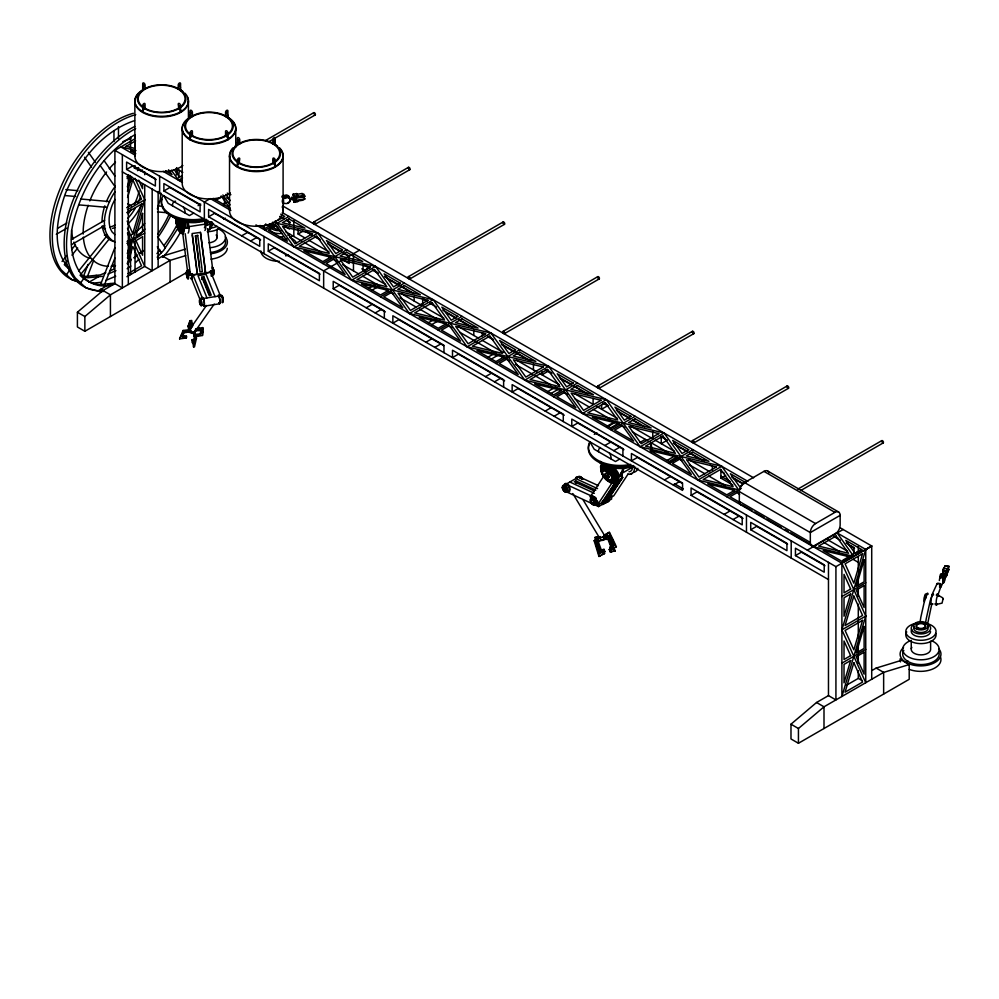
<?xml version="1.0" encoding="UTF-8"?>
<svg xmlns="http://www.w3.org/2000/svg" width="999" height="999" viewBox="0 0 999 999"><rect width="100%" height="100%" fill="white"/><g stroke="black" fill="none" stroke-linecap="round" stroke-linejoin="round"><path stroke-width="1.5" d="M942.744 582.367L942.794 577.597L943.793 575.099A3.671 0.774 -81.2 0 1 944.617 577.822M283.479 198.664L282.729 197.053M201.748 279.458L201.823 277.173L203.858 276.86L211.226 295.105L209.191 295.417L201.823 277.173M203.858 276.86L203.734 280.282L209.965 295.704M178.009 219.231A10.527 2.223 81.2 0 1 180.095 226.823L180.145 228.197A8.541 1.798 81.2 0 1 178.009 228.759A8.541 1.798 81.2 0 1 175.874 219.006L175.836 218.007M178.421 219.168A10.527 2.223 81.2 0 1 180.507 226.761L180.557 228.134A8.541 1.798 81.2 0 1 178.996 229.695M178.971 219.006A12.4 2.622 81.2 0 1 180.881 226.573L181.019 229.545A10.415 2.198 81.2 0 1 178.421 230.232A10.415 2.198 81.2 0 1 175.812 218.319M180.419 220.492A12.4 2.622 81.2 0 1 181.781 226.436L181.918 229.395A10.415 2.198 81.2 0 1 180.007 231.306M180.444 220.267A12.775 2.697 81.2 0 1 181.855 226.398L182.018 229.695A10.802 2.285 81.2 0 1 180.045 231.668M180.831 220.205A12.775 2.697 81.2 0 1 182.243 226.336L182.405 229.633A10.802 2.285 81.2 0 1 180.419 231.606M181.468 221.728A13.674 2.885 81.2 0 1 182.417 226.261L182.63 230.307A11.688 2.473 81.2 0 1 179.695 231.081M182.555 221.566A13.674 2.885 81.2 0 1 183.491 226.086L183.704 230.132A11.688 2.473 81.2 0 1 181.568 232.28M204.545 220.829A12.05 2.547 81.2 0 1 204.932 222.877L205.057 225.549A10.065 2.123 81.2 0 1 204.383 227.784M210.652 221.94L210.814 225.262A10.827 2.285 81.2 0 1 210.09 227.66M210.839 221.853L211.051 225.974A11.776 2.485 81.2 0 1 209.64 228.759M211.214 221.89L211.463 225.162A10.827 2.285 81.2 0 1 210.152 227.71M211.95 221.766L212.1 224.725A10.402 2.198 81.2 0 1 210.19 226.623M198.888 329.558L199.226 328.147L202.735 327.61L202.485 335.464L195.779 336.675L195.804 334.39L200.125 333.878L200.799 331.343M202.485 335.464L202.735 332.13L201.061 332.392L200.349 334.752L198.202 335.077L197.914 336.338M201.061 332.392L202.785 332.342L202.735 327.61M282.68 198.651L283.441 197.69L286.626 197.165A3.671 2.897 -24.9 0 1 290.172 199.613M937.087 583.741C945.166 581.78 937.224 593.319 937.961 596.465M937.287 583.329L940.608 583.678L940.683 587.562L943.281 581.955L943.281 579.482M939.672 578.184L940.209 577.497L943.281 578.246M939.884 577.722L941.058 574.675A3.671 0.774 -81.2 0 1 942.007 575.624M190.022 117.507L190.047 117.158A2.96 1.711 60 0 1 191.771 116.159L192.407 116.521L192.407 112.425A1.673 0.962 60 0 0 191.221 110.377A1.673 0.962 60 0 0 190.047 111.064L190.047 117.258M200.337 303.471C198.689 304.183 199.987 297.452 200.337 303.471A3.884 0.824 81.2 0 1 200.312 298.376A3.884 0.824 81.2 0 1 201.798 304.121A3.884 0.824 81.2 0 1 200.449 304.383M176.998 222.69L177.148 221.641L178.184 225.2M178.084 225.499L177.76 226.149M186.301 221.541L185.602 228.309A14.835 3.134 81.2 0 0 184.191 220.829M187.475 228.022L188.174 221.254M160.889 193.057L160.227 199.325L157.38 208.866M176.311 175.062L176.973 168.943M178.521 177.959L179.333 170.317M207.842 220.292L207.305 224.95A14.835 3.134 81.2 0 0 206.456 219.867M209.178 224.663L209.528 221.553M610.089 479.795A7.468 4.308 60 0 0 612.549 477.522L612.587 477.035A9.466 5.47 60 0 0 602.31 471.103L601.673 471.478A9.466 5.47 60 0 1 611.937 477.41L611.912 477.884A7.468 4.308 60 0 1 606.805 479.458A7.468 4.308 60 0 1 601.71 472.003L601.698 470.154A10.602 6.119 60 0 1 613.199 476.798L613.324 478.209A8.616 4.97 60 0 1 603.146 475.487M601.46 470.404L602.297 469.805A10.602 6.119 60 0 1 613.798 476.448L613.935 477.859A8.616 4.97 60 0 1 609.627 480.344M615.347 477.36L615.147 478.946A10.402 6.006 60 0 1 608.054 481.143A10.402 6.006 60 0 1 600.948 470.741L601.336 468.319A12.388 7.155 60 0 1 614.76 476.073L615.347 477.36L615.309 475.761A12.388 7.155 60 0 0 601.873 468.007L600.749 468.943M615.884 477.047L615.696 478.633A10.402 6.006 60 0 1 612.275 481.805M601.648 467.644A12.812 7.393 60 0 1 615.546 475.674L615.983 478.896A10.827 6.256 60 0 1 608.591 481.168M601.448 468.081L602.11 467.37A12.812 7.393 60 0 1 616.008 475.399L616.458 478.621A10.827 6.256 60 0 1 612.887 481.93M607.367 466.058A13.761 7.942 60 0 1 616.52 475.199L617.107 479.195A11.776 6.806 60 0 1 609.065 481.68A11.776 6.806 60 0 1 601.011 469.905M611.351 467.669A13.761 7.942 60 0 1 617.132 474.85L617.707 478.846A11.776 6.806 60 0 1 611.825 482.255M599.6 461.85A25.237 14.573 0 0 0 632.08 466.021L632.317 468.693A10.065 5.807 60 0 1 629.008 471.778M603.671 476.373L590.234 496.778L591.932 496.503A4.995 2.885 60 0 1 596.203 499.512A4.995 2.885 60 0 1 596.853 504.807L597.277 505.307L608.553 498.863L608.691 501.273L602.422 504.295L602.684 502.185L615.946 482.067M602.822 504.595L603.096 502.485L608.965 499.163M608.553 498.863L608.316 501.361L602.547 504.283M940.446 577.872L941.408 574.999L941.757 576.161M924.624 597.265L924.574 600.461M177.135 225.786C180.132 230.544 178.696 222.727 177.185 220.617C174.8 218.431 176.623 228.459 179.121 227.71C179.67 225.549 178.883 219.718 176.049 220.092M212.949 269.368C213.923 267.632 214.598 274.85 213.324 272.327M194.256 335.177L194.505 338.936C193.307 348.002 195.991 335.102 193.656 331.868L194.618 331.718L196.441 338.249L194.505 346.84L193.556 346.99L192.807 341.646L192.482 342.732M193.556 346.99L194.405 342.807M943.306 577.597L943.618 576.348M600.711 539.885L602.022 540.521L605.269 538.998M127.335 186.813L130.357 176.648L127.098 178.521M127.447 191.358L131.768 176.811M134.291 168.282L135.04 165.747L135.04 168.269M127.547 197.477L132.792 179.795L141.533 199.163L126.736 207.705M127.298 253.584L130.357 243.281L127.735 244.792M127.46 257.967L144.718 199.788L135.052 178.384L128.659 182.355M127.51 264.236L132.792 246.428L141.533 265.796L127.934 273.651M865.746 549.438L865.746 682.704L841.895 629.845L865.746 549.438L868.755 547.739M841.895 563.211L865.746 616.071L841.895 696.478L841.895 563.211L871.715 545.991L840.271 527.847M177.035 222.34L177.76 222.939M182.867 334.178L182.155 336.538L186.388 335.714L186.363 337.987L179.583 338.886L183.067 330.482L190.222 329.595L190.06 331.718L183.841 332.854L183.129 335.214L181.418 335.314L183.129 335.214M183.079 335.052L182.367 337.412L186.688 336.888M183.966 337.3L184.253 336.039M184.216 338.311L184.553 337.225M186.513 332.442L186.888 331.193M189.186 325.087C188.711 320.729 189.56 328.459 189.897 322.727L190.509 325.187L191.533 322.477M189.186 323.439L187.924 326.211L188.998 330.457L189.535 325.037M188.761 330.494L189.323 329.37M190.272 329.22L189.773 327.247L190.821 324.825M190.509 325.187L190.072 320.704L191.721 320.454L192.17 324.975M193.881 336.438L193.656 331.868M194.181 342.832L193.419 339.498L192.133 339.697L192.308 342.769M194.793 335.189L194.618 331.718M195.891 329.745L199.438 329.195L199.063 330.444L195.517 330.994L195.667 328.871L199.226 328.147M194.106 336.401L194.48 335.14M193.094 340.584L193.419 339.498M195.804 334.39L195.155 341.084M193.918 341.471L194.256 343.481L193.307 343.619L194.018 341.258M201.111 332.605L201.835 330.244L199.113 330.657L199.438 329.195M924.774 596.615L925.611 595.304M83.641 275.849L88.062 264.46M87.55 276.199L93.631 260.539M100.212 285.414L114.897 247.577M104.121 285.764L114.897 258.004M623.051 468.294L619.805 476.361A14.835 8.566 60 0 0 614.31 467.844M621.178 475.561L624.412 467.507M591.183 499.113L590.671 499.837A3.147 1.811 60 0 0 592.02 503.621A3.147 1.811 60 0 0 594.78 504.058L595.042 503.908A3.247 1.873 60 0 0 594.617 500.474A3.247 1.873 60 0 0 591.845 498.513L591.233 498.776M591.995 498.114L593.206 496.628A4.221 2.435 60 0 1 593.93 496.69M591.296 500.199L591.108 500.649A2.073 1.199 60 0 0 591.995 503.146A2.073 1.199 60 0 0 593.818 503.434L594.118 503.259A2.185 1.261 60 0 0 593.831 500.949A2.185 1.261 60 0 0 591.97 499.637L591.52 499.862A2.185 1.261 60 0 1 593.531 501.123A2.185 1.261 60 0 1 593.818 503.434M591.595 500.024L591.408 500.474A2.073 1.199 60 0 0 591.82 502.335M188.823 323.489L190.072 320.704M942.369 575.923L943.605 568.194L947.127 568.743L947.127 569.505M949.05 566.358L945.017 565.909L942.656 570.991L946.178 571.54L949.05 566.358L946.652 571.515M931.63 595.454L937.112 583.641M943.618 575.936L942.669 575.749L943.605 573.613M942.656 576.411L943.605 574.375M947.127 574.163L946.178 576.96L946.178 570.779L947.127 568.743M946.652 574.175L949.05 569.018L946.178 576.198L942.656 575.649M114.897 199.425L112.288 204.845A33.467 19.331 -60 0 0 112.288 232.168L114.897 234.59M178.234 227.76L163.561 250.449L157.18 257.18M179.583 338.886L181.418 335.314M181.456 335.477L183.379 331.73L183.067 330.482M943.568 573.351L943.568 574.075M213.424 273.114L213.574 271.803M592.694 496.815L590.272 499.113A4.108 2.373 60 0 0 592.032 504.058A4.108 2.373 60 0 0 595.641 504.645L597.365 503.646A4.221 2.435 60 0 0 597.614 501.173M592.931 495.929L591.795 496.878A4.895 2.822 60 0 0 591.458 497.664L590.971 497.802M597.277 505.307L611.55 483.641M615.634 481.693L602.385 501.823L608.341 498.376L622.727 477.372L608.653 498.751L608.229 498.239L602.272 501.673L603.096 502.485M605.394 500.062L617.944 480.994M607.08 499.088L619.642 480.019M608.653 498.751L613.761 495.791L628.034 474.125M114.897 191.87C105.644 205.494 96.741 232.292 114.897 242.133M66.458 274.762L70.18 269.305C50.212 249.762 57.193 217.357 65.297 193.719C78.509 162.35 101.124 131.856 134.515 120.642M80.657 282.954L84.391 277.51M144.718 223.376C140.26 228.471 135.215 233.529 128.659 235.764M190.484 328.259L206.468 305.444M195.554 330.719L214.211 304.096M265.559 224.45L270.192 225.811M931.817 603.858L927.472 624.575M62.063 261.476L66.846 255.532M71.628 249.575L75.449 244.817M67.183 261.126L64.311 264.698L68.506 268.581M71.965 255.17L77.71 248.027M78.621 271.041L107.318 235.352M80.882 274.25L109.578 238.561M222.527 297.202L223.064 300.387L222.627 297.215L222.777 300.424L222.265 299.375M601.061 540.047L604.595 539.073M144.892 229.096L140.135 234.103L132.792 239.473L127.984 241.508M134.515 257.917L136.613 255.707M135.739 262.487L138.911 259.141M156.93 253.584L160.127 250.2M225.362 218.182L223.951 219.405M282.242 196.403L285.889 195.592A3.671 2.897 -24.9 0 1 289.435 198.039M134.74 126.461A93.719 54.108 -60 0 0 67.008 219.718A93.719 54.108 -60 0 0 97.29 290.709L98.963 290.547L110.302 283.554L112.675 284.927C76.911 293.094 65.884 249.363 73.352 222.602C81.856 187.113 102.872 152.997 135.04 134.653L135.04 138.736L114.897 150.374L114.897 283.641L102.972 290.522L77.41 312.225L77.41 326.973L84.865 331.281L187.55 271.99M84.865 331.281L84.865 316.521L110.427 294.83L170.067 260.389L185.689 255.619M933.553 594.979A5.057 1.074 -81.2 0 0 933.016 594.005L931.755 596.503A38.362 8.104 -81.2 0 0 930.269 600.599L926.198 619.018A9.266 1.961 -81.2 0 1 925.598 622.439L925.449 623.089L919.942 622.24L920.079 621.59A9.191 1.948 -81.2 0 0 920.778 617.482L924.762 599.75A38.362 8.104 -81.2 0 1 926.235 595.654A5.057 1.074 -81.2 0 1 928.046 594.13M872.214 670.366L876.185 668.069L901.747 660.252L909.202 664.56L909.202 679.308L798.438 743.268L790.983 738.96L790.983 724.2L816.545 702.497L828.471 695.616L835.926 699.924L835.926 566.658L114.897 150.374M798.438 743.268L798.438 728.508L824 706.805L883.64 672.377L909.202 664.56M127.472 177.76L130.532 175.524M127.16 263.274L130.844 260.602M127.16 268.743L130.844 266.059M933.016 594.005L932.704 594.23A5.057 1.074 -81.2 0 0 931.13 599.85A5.057 1.074 -81.2 0 0 931.617 603.995M304.87 198.913L295.929 200.3L294.992 198.264L303.933 196.878L304.87 198.913L302.972 200.212L294.168 201.573L293.219 199.538L294.168 202.335L297.69 201.786L297.69 201.024M178.209 89.198L178.858 88.836A2.96 1.711 -60 0 1 180.569 89.823L180.569 90.559L180.569 83.729A1.673 0.962 -60 0 0 179.395 83.042A1.673 0.962 -60 0 0 178.209 85.102L178.209 89.198L180.569 87.825M187.737 118.769A26.773 15.46 0 0 0 191.771 140.022A26.773 15.46 0 0 0 228.721 138.624A26.773 15.46 0 0 0 227.909 117.258L227.909 111.064A1.673 0.962 -60 0 0 226.723 110.377A1.673 0.962 -60 0 0 225.549 112.425L225.549 116.521L226.186 116.159A2.96 1.711 -60 0 1 227.909 117.158L227.934 117.507M275.237 144.48L275.249 145.217L275.249 138.386A1.673 0.962 -60 0 0 274.063 137.7A1.673 0.962 -60 0 0 272.877 139.76L272.877 143.856L273.526 143.494A2.96 1.711 -60 0 1 275.237 144.48A26.773 15.46 0 0 1 277.56 146.104M223.576 204.233L226.798 202.335M865.808 549.475L871.715 545.991L871.715 679.258M142.707 109.69L145.067 108.329L145.067 104.233A1.673 0.962 -60 0 0 143.893 103.546A1.673 0.962 -60 0 0 142.707 105.594L142.707 112.425L142.72 111.676A2.96 1.711 -60 0 1 144.43 108.704L145.067 108.329M125.337 146.803L135.589 140.884M126.611 169.43L155.369 186.039L155.369 178.659L126.611 162.063L126.611 169.43L132.58 165.996L156.156 179.608M190.047 137.025L192.407 135.652A23.427 13.524 0 0 0 231.606 129.595A23.427 13.524 0 0 0 202.909 113.024A23.427 13.524 0 0 0 192.407 135.652L191.771 136.039A2.96 1.711 -60 0 0 190.047 139.011L190.047 139.76L190.047 132.917A1.673 0.962 -60 0 1 191.221 130.869A1.673 0.962 -60 0 1 192.407 131.556L192.407 135.652M225.549 116.521L227.909 115.16M135.976 169.056L138.624 167.532M126.91 176.761L129.321 175.362M137.462 170.654L139.885 169.268M141.858 170.579L142.582 170.167L140.135 170.754M57.63 228.334L66.908 222.977M56.306 234.303L66.908 228.184M71.553 239.423L104.683 220.292M179.445 177.123L182.305 175.624M127.485 209.74L144.718 199.788M171.441 170.33L178.559 180.245L182.542 177.947M163.886 190.959L200.1 211.863L200.1 204.483L163.886 183.579L163.886 190.959L169.855 187.512L200.737 205.344M126.736 212.625L141.533 204.083L132.792 233.554L127.173 221.104M71.553 244.643L104.683 225.512M265.759 140.397L313.773 112.687M269.767 141.184L315.11 115.01M237.375 164.348L239.748 162.987A23.427 13.524 0 0 0 272.877 162.987L273.526 163.361A2.96 1.711 60 0 1 275.237 166.333L275.249 167.083L275.249 160.252A1.673 0.962 60 0 0 274.063 158.204A1.673 0.962 60 0 0 272.877 158.891L272.877 162.987L275.249 164.348M272.877 143.856L275.249 142.482M127.098 241.396L130.357 239.51L127.422 233.029M126.91 243.381L144.718 233.104M198.064 205.657L200.712 204.133M193.706 213.099L189.448 215.559L168.144 203.259L163.886 195.879M216.134 200.15L221.403 197.103M88.761 282.33L98.464 276.723L96.104 275.362M139.922 252.784L143.556 250.687M208.616 216.783L259.74 246.303L259.74 238.923L208.616 209.403L208.616 216.783L214.585 213.336L260.627 239.922M126.91 276.698L144.718 266.421L152.173 270.717L152.173 188.724M157.755 258.891L162.612 256.094L185.352 249.126M241.633 235.851L247.602 232.405M278.109 220.267L284.715 216.446L280.719 214.136M272.989 223.801L265.122 228.334L260.052 225.412M265.122 230.22L288.973 216.446M250.587 241.009L256.556 237.575M313.773 222.003L408.441 167.345M268.269 251.224L319.393 280.731L319.393 273.351L268.269 243.843L268.269 251.224L274.226 247.777L320.005 274.201M298.089 229.57L298.089 234.003L302.859 231.244M315.11 224.325L409.777 169.668M293.968 246.878L317.832 233.104L351.673 280.195L433.241 299.725L467.082 346.815L548.651 366.358L582.492 413.449L664.048 432.992L697.901 480.082L738.673 489.847L721.753 466.308L640.197 446.765L606.343 399.675L524.787 380.132L490.946 333.042L409.378 313.511L375.537 266.421L293.968 246.878L275.262 220.854M322.827 263.536L346.678 249.762M359.44 250.237L323.651 270.891L323.651 288.112M384.34 318.231L384.34 310.851L333.216 281.343L333.216 288.723L339.173 285.277L385.339 311.925M367.807 268.743L363.037 271.503L363.037 264.123M351.673 280.195L375.537 266.421M368.881 288.249L376.748 283.704M372.14 290.122L380.007 285.589M408.441 276.661L503.109 222.003M409.777 278.983L504.458 224.325M380.532 296.853L404.383 283.079M366.233 307.779L372.202 304.333M375.174 312.949L381.143 309.503M409.378 313.511L433.241 299.725M428.534 322.677L436.401 318.144M431.793 324.563L439.647 320.017M438.236 330.157L462.087 316.383M425.874 342.22L431.843 338.773M434.827 347.377L440.784 343.931M467.082 346.815L490.946 333.042M503.109 331.318L597.789 276.661M504.458 333.641L599.125 278.983M488.174 357.118L496.041 352.572M491.433 359.003L499.3 354.458M495.941 363.474L519.792 349.7M485.514 376.648L491.483 373.201M494.468 381.818L500.437 378.371M524.787 380.132L548.651 366.358M547.939 371.366L541.97 374.8L541.97 371.853M547.814 391.558L555.681 387.013M551.073 393.431L558.941 388.886M553.633 396.79L577.497 383.017M545.167 411.089L551.123 407.642M597.789 385.976L692.457 331.318M599.125 388.299L693.793 333.641M554.108 416.246L560.077 412.812M582.492 413.449L606.343 399.675M607.467 425.986L615.322 421.441M594.268 434.403L596.927 432.879M607.529 426.76L615.484 422.165L624.687 427.485M610.714 427.872L618.581 423.326M611.338 430.107L635.202 416.333M604.807 445.517L610.776 442.082M613.748 450.686L619.717 447.24M611.376 496.003L611.625 499.038L598.563 506.58L566.57 491.883A4.458 2.572 60 0 0 569.38 489.522A4.458 2.572 60 0 0 565.933 484.278L578.995 476.735L598.463 485.689M564.772 485.477L567.007 484.19M639.997 442.445L645.304 439.385M600.886 469.355A12.862 7.43 60 0 1 600.574 466.471L601.623 465.859A14.835 8.566 60 0 1 602.672 464.722M595.866 490.134L575.761 480.894L574.275 481.755L594.38 490.996M640.197 446.765L664.048 432.992M619.742 459.065L615.484 461.526L594.18 449.225L589.922 441.845M565.322 492.07L567.557 490.784M566.57 491.883L567.607 491.283A4.458 2.572 60 0 0 569.73 491.196M667.22 440.234L661.251 443.681L661.251 436.301L665.297 438.623M611.962 477.447L612.599 477.085M621.415 473.638L632.492 467.245M609.665 482.217A12.862 7.43 60 0 0 618.756 476.96L622.227 474.962A14.835 8.566 60 0 0 621.178 472.614M627.797 474.1A12.862 7.43 60 0 0 634.54 467.857L635.701 467.182M620.342 478.746L622.727 477.372M590.234 496.778L592.407 495.516M591.271 496.728L592.27 496.153M629.994 474.325L631.818 473.264M692.457 440.634L787.137 385.976M693.793 442.957L788.473 388.299M667.107 460.427L674.974 455.881M596.853 504.807L597.852 504.233A4.895 2.822 60 0 1 594.892 504.582M609.502 497.502L612.05 496.028A4.895 2.822 60 0 1 610.801 496.803M670.366 462.3L678.234 457.767M669.043 463.424L692.906 449.65M664.447 479.957L670.416 476.511M673.401 485.114L679.357 481.68M594.892 537.487L600.224 536.613L594.892 537.487L597.352 545.229L598.538 545.054L597.352 545.229M697.901 480.082L721.753 466.308M603.671 551.198L599.837 553.071L603.671 551.198L604.582 553.521L598.938 556.443L594.143 540.734L600.099 537.662A2.835 0.662 -20.2 0 0 603.871 536.251A2.835 0.662 -20.2 0 0 603.696 535.314M606.168 533.903L609.49 532.355L613.074 539.685L611.713 540.409L613.661 545.429L609.827 547.302L611.475 551.66L615.222 550.924L608.628 535.826L603.159 536.775L604.195 539.448L606.443 539.248L605.419 536.575L606.206 539.385L607.929 539.235L609.865 544.243L611.101 543.843L614.522 551.323M594.143 540.734L600.099 537.662A2.835 0.662 -20.2 0 1 599.924 536.663M604.145 535.364L609.49 532.355M597.252 546.803L595.791 543.044L597.777 541.895M603.159 536.775L608.628 535.826M595.791 543.044L601.123 540.322L600.099 537.662M607.779 536.525L609.902 535.364L611.713 540.409M604.195 539.448L604.894 539.035A2.835 0.662 -20.2 0 1 601.698 540.297A2.835 0.662 -20.2 0 1 600.324 539.997M599.537 556.381L597.265 548.701L598.601 547.989L596.653 542.957M691.083 495.329L742.207 524.85L742.207 517.47L691.083 487.949L691.083 495.329L697.04 491.883L743.081 518.469M720.903 470.729L720.903 478.109L725.674 475.362M609.865 544.243L612.062 549.138L612.762 548.738L609.215 549.45L610.114 551.773L611.475 551.66M596.94 541.358L600.486 550.074L604.033 549.363L604.932 551.685L603.995 552.222L603.096 549.9L601.735 550.024L602.634 552.347M611.101 543.843L607.417 536.513M601.735 550.024L602.747 552.285M603.096 549.9L604.033 549.363M612.2 546.328L609.827 547.302M610.576 549.338L611.613 551.585M598.938 556.443L601.186 555.144M604.582 553.521L602.31 554.495M613.511 548.064L616.358 546.715L613.074 539.685M616.358 546.715L613.111 548.651M610.114 551.773L615.222 550.924M751.91 510.539L742.532 505.119A7.368 4.246 -60 0 1 739.322 501.423L739.322 491.583A7.368 4.246 -60 0 1 744.53 482.567L763.935 471.366A7.368 4.246 -60 0 1 768.443 471.765M742.382 485.252L739.735 486.788L730.356 473.726L746.353 482.967M726.748 496.74L741.333 488.324M724.1 514.385L730.057 510.951M733.041 519.555L739.01 516.108M797.801 489.135L881.805 440.634M800.474 490.684L883.141 442.957M750.724 529.757L786.937 550.674L786.937 543.294L750.724 522.39L750.724 529.757L756.693 526.323L787.574 544.155M815.534 545.429A7.368 4.246 -60 0 1 810.326 542.42L810.326 532.579A7.368 4.246 -60 0 1 815.534 523.563L834.939 512.362A7.368 4.246 -60 0 1 840.147 515.359L840.147 525.199A7.368 4.246 -60 0 1 834.939 534.215M840.147 515.359L810.326 532.579L739.322 491.583M795.454 555.594L824.212 572.19L824.212 564.81L795.454 548.214L795.454 555.594L801.423 552.147L824.999 565.759M813.536 546.116L836.937 532.617M807.342 550.149L843.131 529.495M842.944 560.139L860.439 550.049M835.926 566.658L871.715 545.991M841.895 596.528L865.746 582.754M841.895 629.845L865.746 616.071M841.895 663.161L865.746 649.387M846.365 685.289L858.291 678.396L862.025 680.556M282.267 195.841L285.714 195.192A3.671 2.897 -24.9 0 1 289.26 197.64M602.422 504.295L608.691 501.273M905.481 662.399L907.991 661.013M105.757 272.615L100.3 274.937L85.452 276.411L80.907 275.012M109.865 270.866L113.961 269.131L113.961 264.535M107.967 274.051L115.934 270.667M105.719 280.469L115.734 276.211M944.53 574.562L945.166 573.963L944.53 573.164M293.219 197.989L293.219 194.118L296.753 193.569L297.69 196.366L296.753 193.569M296.391 194.393L302.035 193.519L303.933 194.218L304.87 196.254L295.929 197.64M281.943 197.203L282.742 197.078M293.219 194.118L294.168 196.154L297.69 195.604M304.87 196.254L302.972 195.554L294.168 196.915L293.219 194.88M176.199 219.942L176.96 219.855M176.436 222.977L176.761 224.475M178.334 227.859L179.121 227.71M188.312 226.736L205.12 224.138M181.094 227.997L181.993 227.859M211.426 223.301L212.163 223.189M210.889 223.551L211.538 223.464M182.717 228.272L183.791 228.109M210.327 224.038L211.151 223.913M180.782 231.868A12.862 2.722 81.2 0 0 184.103 228.534L189.061 227.772A14.835 3.134 81.2 0 0 188.199 222.69M204.895 230.494A12.862 2.722 81.2 0 0 205.869 225.175L210.614 224.438A14.835 3.134 81.2 0 0 210.24 221.878M207.542 228.684L213.012 271.84L205.619 272.989L200.462 232.38L192.12 233.554L197.477 274.25L190.497 275.324L189.872 272.739A4.995 1.061 81.2 0 0 187.962 270.979M187.312 274.513C187.987 281.169 185.04 270.329 187.65 274.463C188.237 281.194 185.677 270.23 187.65 274.463M187.924 274.313L187.787 273.689A3.397 0.712 81.2 0 0 186.726 271.765A3.397 0.712 81.2 0 0 186.563 274.762A3.284 0.699 81.2 0 0 187.625 278.246A3.284 0.699 81.2 0 0 188.137 276.211L187.924 274.313L190.584 273.851M212.312 267.957A3.247 0.687 81.2 0 1 213.162 269.817L213.836 270.392M186.563 274.762L186.776 274.725A3.397 0.712 81.2 0 1 186.925 271.74A3.397 0.712 81.2 0 1 187.999 273.651L188.349 276.174A3.284 0.699 81.2 0 1 187.824 278.209A3.284 0.699 81.2 0 1 186.776 274.725M213.923 271.041L213.736 272.565A4.108 0.874 81.2 0 1 212.675 274.45M188.049 275.287L191.883 274.85L191.995 275.936A4.133 0.874 81.2 0 1 191.209 278.334M212.275 268.694A3.147 0.662 81.2 0 1 213.474 269.792L213.761 271.278L211.264 271.853L211.376 272.927A4.108 0.874 81.2 0 1 211.251 275.212M190.334 275.262L213.012 271.84M201.361 298.326A4.458 0.937 81.2 0 1 202.56 298.576L220.392 295.816L210.364 270.941M200.899 299.263L203.421 298.876M218.968 296.478L222.028 296.004M199.925 300.986L200.574 304.021L200.337 300.924M222.552 297.615L222.839 297.565A2.997 0.637 81.2 0 1 223.214 301.398A2.997 0.637 81.2 0 1 222.24 300.524M202.322 305.307L203.197 305.17A4.458 0.937 81.2 0 0 204.42 303.147A4.458 0.937 81.2 0 0 202.585 297.415M218.756 302.759L220.167 302.547M204.046 306.193L219.593 303.783M190.896 323.938L192.083 327.197M192.545 323.726L192.757 325.961M187.924 326.211L188.873 326.061M188.823 327.397L189.773 327.247M183.379 331.73L190.434 330.469M199.5 329.408L203.047 328.858M193.282 333.117L194.231 332.979M196.104 335.577L198.202 335.077M195.08 338.461L196.441 338.249M194.505 338.936L195.866 338.723M283.704 203.621C280.607 202.747 282.929 195.504 286.813 197.565A3.671 2.897 -24.9 0 1 290.359 200.012A3.671 2.897 -24.9 0 1 286.813 203.559L282.892 203.396M102.66 276.311L87.825 277.772L81.906 275.949M91.583 283.266L101.436 282.292M114.498 283.142L99.65 284.615A87.025 50.25 -60 0 1 80.007 275.162M606.893 533.853L607.916 536.513M609.902 535.364L609.04 535.452L613.061 545.479M597.464 539.173L598.501 541.845M601.123 540.322L599.487 537.712M612.325 539.76L608.628 532.43M598.601 547.989L600.436 553.021M597.265 548.701L595.004 540.646M600.486 550.074L601.848 549.962M609.215 549.45L612.062 549.138M603.571 551.798L604.932 551.685M602.01 552.11L602.909 554.433M65.822 189.598L77.91 190.672M65.072 195.554L75.649 196.491M80.882 199.026L109.578 201.586M158.254 205.944L162.787 206.343M78.621 204.845L107.318 207.405M157.505 211.888L168.082 212.837M945.017 565.909L948.538 566.458M942.656 570.229L946.178 570.779M126.174 146.316L135.14 148.464M135.964 150.549L120.854 146.928L135.19 155.195M135.165 151.798L130.694 150.724L135.764 153.659M178.559 180.245L181.581 180.969M227.909 193.956L230.894 194.668M272.515 222.24L317.832 233.104M813.311 546.715L853.708 556.393L837.162 532.942L866.021 549.6M79.957 282.18L71.728 279.645L61.201 269.867A93.719 54.108 -60 0 1 66.009 182.243A93.719 54.108 -60 0 1 135.739 114.66M200.462 232.38L205.619 272.989M575.774 478.596L597.577 488.611M569.83 482.03L594.368 493.294M565.933 484.278L590.971 495.779M225.549 135.652L226.186 136.039A2.96 1.711 60 0 1 227.909 139.011L227.909 139.76L227.909 132.917A1.673 0.962 60 0 0 226.723 130.869A1.673 0.962 60 0 0 225.549 131.556L225.549 135.652L227.909 137.025M142.707 87.825L145.067 89.198L145.067 85.102A1.673 0.962 60 0 0 143.893 83.042A1.673 0.962 60 0 0 142.707 83.729L142.707 90.559L142.72 89.823A2.96 1.711 60 0 1 144.43 88.836L145.067 89.198M180.569 109.69L178.209 108.329A23.427 13.524 0 0 1 139.198 102.635A23.427 13.524 0 0 1 166.383 85.514A23.427 13.524 0 0 1 179.583 107.455M190.047 115.16L192.407 116.521M237.375 142.482L239.748 143.856L239.748 139.76A1.673 0.962 60 0 0 238.561 137.7A1.673 0.962 60 0 0 237.375 138.386L237.375 144.58A2.96 1.711 60 0 1 239.098 143.494L239.748 143.856M767.619 471.004L838.623 511.988M763.935 471.366L834.939 512.362M282.642 205.894L753.633 477.822M282.292 212.587L747.939 481.418M744.53 482.567L815.534 523.563M280.145 216.271L284.191 218.594M286.875 220.155L289.573 221.703L289.573 224.65M306.156 231.281L311.538 234.39M314.235 235.939L319.618 239.048M327.684 243.706L341.134 251.473M343.831 253.034L349.213 256.144L349.213 263.524L341.134 258.853M364.385 264.897L369.767 268.007M372.452 269.555L377.834 272.665M384.565 276.548L414.16 293.631M426.723 300.886L422.677 298.551L422.677 304.458M430.756 303.221L433.441 304.77M442.857 310.202L456.318 317.969M459.003 319.53L472.465 327.297M485.014 334.54L482.33 332.992L482.33 335.939M487.712 336.101L493.081 339.21M502.509 344.643L514.61 351.636M517.307 353.184L530.756 360.951M546.003 369.755L551.386 372.864M559.452 377.522L571.565 384.515M574.263 386.064L587.712 393.831M604.308 403.409L608.341 405.744M616.408 410.402L629.87 418.169M632.554 419.73L644.667 426.723M673.363 443.281L686.812 451.048M690.858 453.384L704.307 461.151M731.668 476.948L743.768 483.941M834.427 536.276L838.348 538.536M846.19 543.069L854.033 547.602L854.033 553.496M279.907 216.621L282.38 218.044M286.376 220.354L290.185 222.552M305.394 231.331L312.088 235.19M314.76 236.738L320.117 239.835M329.483 245.242L340.184 251.423M342.869 252.972L349.55 256.83M364.023 265.185L369.006 268.057M372.927 270.329L378.171 273.351M387.337 278.646L397.827 284.69M401.748 286.963L410.701 292.133M422.477 298.938L427.197 301.661M429.957 303.246L436.501 307.03M445.679 312.325L454.845 317.62M458.778 319.892L469.068 325.824M482.13 333.366L484.49 334.727M488.024 336.775L493.531 339.947M501.386 344.493L527.435 359.528M545.304 369.842L551.86 373.626M561.038 378.921L571.515 384.977M574.138 386.488L584.515 392.482M602.597 402.922L607.579 405.794L601.61 409.24L601.61 404.807M618.056 411.85L628.533 417.894M632.467 420.167L640.334 424.7M661.063 436.675L666.957 440.084M676.385 445.529L686.875 451.573M689.497 453.084L699.974 459.14M710.227 465.059L712.849 466.57M720.704 471.103L724.238 473.151M733.416 478.446L742.582 483.741M833.828 536.426L840.309 540.159M849.375 545.392L854.557 548.389M361.8 268.818L365.759 271.104M721.178 476.298L730.456 481.655M227.235 193.094L229.92 194.643M284.328 226.061L289.573 229.083M298.089 234.003L304.82 237.887M308.853 240.222L329.033 251.873M365.684 273.027L385.489 284.465M401.161 293.519L421.466 305.232M424.001 306.693L443.806 318.132M458.254 326.473L478.671 338.261M482.33 340.372L503.459 352.572M516.62 360.164L537.1 371.99M539.535 373.401L559.14 384.715M574.987 393.868L593.094 404.32L593.094 398.414M596.74 406.431L617.457 418.394M630.669 426.011L651.423 437.999M655.169 440.159L674.462 451.298M688.985 459.69L709.765 471.678M720.903 478.109L732.791 484.977M827.896 539.885L847.502 551.198M176.136 168.519L182.792 172.352M226.723 197.727L229.208 199.163M271.466 223.551L277.847 227.235M285.776 231.818L301.735 241.021M304.37 242.545L321.503 252.435M328.159 256.281L330.819 257.817M333.491 259.365L337.487 261.663M342.819 264.747L358.741 273.938M362.699 276.224L378.509 285.352M384.865 289.023L393.569 294.043M400 297.764L415.784 306.88M419.73 309.153L436.838 319.031M442.033 322.028L445.754 324.176M448.239 325.612L451.973 327.759M459.64 332.192L493.856 351.948M501.673 356.456L509.128 360.764M515.347 364.348L532.442 374.225M535.077 375.749L550.861 384.865M556.131 387.899L560.077 390.184M563.798 392.332L567.532 394.48M574.987 398.788L589.46 407.142M593.406 409.415L610.514 419.293M632.33 431.893L647.889 440.871M650.536 442.407L667.769 452.347M672.976 455.357L678.084 458.316M679.357 459.053L681.842 460.489M689.298 464.785L704.882 473.776M708.853 476.073L724.762 485.252M731.38 489.085L734.04 490.609M736.688 492.145L739.335 493.681M823.676 542.37L839.659 551.598M844.979 554.67L850.311 557.742M852.971 559.278L858.291 562.35M739.322 501.423L810.326 542.42M165.647 170.904L171.99 174.575L168.556 169.793M213.212 198.364L229.695 207.879L221.116 195.941M740.159 502.597L730.007 496.74L737.874 492.195L739.585 494.58M754.595 512.087L763.973 517.494M766.645 519.043L781.38 527.559M785.401 529.87L788.086 531.418M790.758 532.966L812.199 545.342M163.162 171.353L182.492 182.517M230.856 210.439L210.327 198.589L204.358 202.023L204.358 219.243M255.944 224.912L842.157 563.374M443.668 345.604L398.826 319.705L392.857 323.152L392.857 315.771L443.981 345.292L443.981 352.672M504.62 380.794L458.466 354.146L452.497 357.592L452.497 350.212L503.621 379.72L503.621 387.1M564.26 415.222L518.106 388.574L512.15 392.02L512.15 384.64L563.274 414.16L563.274 421.541M623.913 449.662L577.759 423.014L571.79 426.461L571.79 419.081L622.914 448.601L622.914 455.969M682.242 483.341L637.399 457.455L631.43 460.889L631.43 453.509L682.554 483.029L682.554 490.409L333.216 288.723M674.4 483.728L683.366 488.911M122.353 171.89L828.471 579.57M127.622 203.696L131.493 205.931M876.185 668.069L883.64 672.377L883.64 694.068M114.897 283.641L122.353 287.937L122.353 154.683M816.545 702.497L824 706.805L824 728.508M98.963 290.547L101.336 291.908L85.926 287.837L75.4 278.072A93.719 54.108 -60 0 1 76.124 199.7A93.719 54.108 -60 0 1 135.664 128.559M77.41 312.225L84.865 316.521M790.983 724.2L798.438 728.508M177.622 225.974L177.934 226.548L178.084 225.037M225.811 194.468L230.232 200.624M222.902 194.967L230.032 204.882M174.301 169.78L179.62 177.173M295.229 199.263L295.342 197.24M104.121 160.677L114.897 176.011M157.592 236.751L165.359 247.802M100.212 165.547L114.897 186.426M157.305 246.778L161.451 252.672M88.424 152.36L95.405 162.275M84.515 157.218L91.496 167.145M582.966 499.625L604.557 535.501M572.827 493.556L599.238 537.412M612.899 540.921L615.184 545.591M302.035 193.519L302.972 195.554M138.761 180.17L142.582 188.636L142.582 184.028M127.497 228.284L144.718 266.421L144.718 185.052M215.072 296.641L206.081 274.388L197.977 275.637L206.955 297.889M192.52 273.701L202.56 298.576M191.171 277.672L200.1 299.775M602.859 551.273L603.758 553.596M597.115 537.287L598.151 539.959M597.939 540.784L601.186 549.675M597.889 548.051L599.35 551.823M177.335 225.25L177.46 225.924M291.596 199.276C292.844 201.686 291.458 194.768 291.396 198.177M597.477 545.154L599.825 552.547M177.21 224.75L177.298 225.437A8.541 1.798 81.2 0 1 176.86 223.289M200.125 333.878L200.349 334.752M195.517 330.994L195.292 330.12A2.835 2.498 15.1 0 1 193.232 333.379A2.835 2.498 15.1 0 1 189.847 330.919L190.06 331.718M190.871 325.137L191.433 327.347A2.835 2.498 15.1 0 0 191.808 331.693A2.835 2.498 15.1 0 0 195.816 329.458M192.807 341.646L193.307 343.619M192.133 339.697L192.632 341.67M186.064 336.8L186.363 337.987M183.529 331.606L183.841 332.854M295.617 197.203L295.679 199.4L295.217 198.364M600.661 461.438L601.623 465.859M213.424 270.454L213.287 269.418A4.221 0.887 81.2 0 0 212.2 266.995M212.4 269.255L212.862 271.778M205.245 271.528L205.457 272.927M197.103 272.789L192.308 235.065M283.529 198.826L283.566 202.822M282.729 198.951L282.767 202.947M177.11 224.213L177.148 224.862M944.48 576.061L943.793 575.886A1.474 1.161 24.9 0 1 942.669 573.938A1.474 1.161 24.9 0 1 944.979 574.1A1.474 1.161 24.9 0 1 944.405 575.911M178.059 223.963L178.134 224.6M176.948 223.589L177.035 224.226M213.474 270.304L213.624 271.478M213.287 270.404L213.486 272.228A3.247 0.687 81.2 0 1 213.299 274.325M211.276 270.592L211.451 271.965A4.895 1.036 81.2 0 1 211.214 276.273M195.554 235.914L199.575 267.607M191.883 273.589L192.058 274.975A4.895 1.036 81.2 0 1 190.921 278.446M191.733 273.676L191.883 274.85M185.215 233.716L190.497 275.324M182.642 232.642L187.525 271.179M602.06 470.067L602.347 471.628A7.468 4.308 60 0 0 602.872 473.401M213.761 271.278L213.848 272.178A3.147 0.662 81.2 0 1 213.249 274.001M598.314 503.533L598.563 506.58M575.761 480.894L575.973 483.466M176.91 222.989L177.035 223.664M176.249 217.944L176.286 218.943M615.334 481.83L615.347 482.767L617.682 481.431A12.862 7.43 60 0 0 622.227 474.962M946.652 570.516L946.652 575.174M943.605 568.194L943.605 568.955M943.131 569.979L943.131 574.637M939.31 580.556L940.371 574.575A3.671 0.774 -81.2 0 1 941.283 574.812M930.606 641.358L930.606 649.787A9.728 5.607 0 0 1 918.793 654.745A9.728 5.607 0 0 1 911.812 647.34M911.25 640.334L911.25 648.763M858.291 546.565L858.291 552.31M858.291 556.618L858.291 571.64M858.291 577.822L858.291 585.564M858.291 588.661L858.291 596.391M858.291 604.133L858.291 638.174M858.291 644.355L858.291 652.097M858.291 655.194L858.291 662.924M858.291 670.666L858.291 678.396M828.471 562.35L828.471 695.616M791.196 540.834L791.196 558.054M746.465 515.009L746.465 532.217M712.374 465.809L712.374 470.242M652.734 431.381L652.734 438.761M533.454 363.986L533.454 369.892M473.801 329.545L473.801 335.452M414.16 296.591L414.16 301.011M353.471 255.12L353.471 270.891M295.929 196.641L295.929 201.298M294.168 196.154L294.168 202.335M293.831 220.679L293.831 236.463M283.092 156.156L283.092 210.814M264.011 236.463L264.011 253.684M235.752 128.821L235.752 147.04M229.533 156.156L229.533 210.814M217.033 229.37L217.033 237.799M188.424 101.498L188.424 118.194M182.205 128.821L182.205 183.479A26.773 15.46 0 0 0 200.374 198.127A26.773 15.46 0 0 0 230.22 192.894M176.91 222.452L176.998 223.152M170.067 282.093L170.067 260.389L162.612 256.094L162.612 257.317L165.921 253.821A93.719 54.108 -60 0 0 181.144 231.081M159.628 176.199L159.628 193.419M158.142 191.458L158.142 267.282M144.718 171.778L144.718 174.725M135.04 141.196L135.04 148.751M135.04 237.824L135.04 272.003M134.865 101.498L134.865 156.156M130.532 137.263L130.532 148.339M130.532 240.434L130.532 274.613M128.322 174.638L128.322 284.503M118.481 126.623L118.481 138.861M113.961 130.757L113.961 141.471M110.427 316.521L110.427 294.83L100.599 289.161L100.599 290.384M102.972 290.522L102.972 291.745M177.56 223.788A87.025 50.25 -60 0 1 163.923 245.567M768.743 472.302A7.368 4.246 -60 0 1 768.968 472.914M225.262 236.888A20.43 11.788 0 0 1 210.964 253.684M227.335 248.339A20.43 11.788 0 0 1 210.964 259.153M77.273 281.506A93.719 54.108 -60 0 1 56.406 198.701A93.719 54.108 -60 0 1 133.379 113.287M176.698 167.632A66.808 38.574 -60 0 1 177.497 173.451M169.281 213.886A66.808 38.574 -60 0 1 157.755 234.028M143.169 250.474A66.808 38.574 -60 0 1 139.91 253.271M137.487 255.17A66.808 38.574 -60 0 1 133.791 257.779M131.306 259.34A66.808 38.574 -60 0 1 128.834 260.751M115.497 265.684A66.808 38.574 -60 0 1 111.189 266.246M108.391 266.283A66.808 38.574 -60 0 1 83.354 237.163M83.192 234.066A66.808 38.574 -60 0 1 88.174 205.27M89.798 200.899A66.808 38.574 -60 0 1 106.568 171.99M109.278 168.731A66.808 38.574 -60 0 1 115.509 162.15M113.137 241.308A40.172 23.189 -60 0 1 102.26 225.849M102.023 221.703A40.172 23.189 -60 0 1 104.833 205.844M106.369 201.748A40.172 23.189 -60 0 1 115.322 186.251M938.848 648.875A20.43 11.788 0 0 1 919.217 665.871A20.43 11.788 0 0 1 903.533 647.564M940.559 657.255A20.43 11.788 0 0 1 931.905 669.367A20.43 11.788 0 0 1 909.202 669.38M900.511 661.875A20.43 11.788 0 0 1 900.149 658.803M881.655 441.87A1.336 0.774 60 0 1 882.08 440.571A1.336 0.774 60 0 1 883.366 441.933A1.336 0.774 60 0 1 882.716 442.994M786.987 387.212A1.336 0.774 60 0 1 787.562 385.939A1.336 0.774 60 0 1 788.748 387.687A1.336 0.774 60 0 1 787.562 388.049M692.22 332.23A1.336 0.774 60 0 1 693.044 331.343A1.336 0.774 60 0 1 694.068 333.117A1.336 0.774 60 0 1 692.881 333.391M89.71 258.316A66.808 38.574 -60 0 1 73.938 242.095M73.027 239.198A66.808 38.574 -60 0 1 71.516 230.332M122.765 141.721A66.808 38.574 -60 0 1 130.894 138.699M408.191 168.257A1.336 0.774 60 0 1 409.028 167.37A1.336 0.774 60 0 1 410.052 169.143A1.336 0.774 60 0 1 408.866 169.418M502.959 223.239A1.336 0.774 60 0 1 503.459 221.953A1.336 0.774 60 0 1 504.72 223.514A1.336 0.774 60 0 1 503.783 224.251M597.514 277.272A1.336 0.774 60 0 1 598.626 276.835A1.336 0.774 60 0 1 599.35 278.709A1.336 0.774 60 0 1 597.976 278.496M142.058 203.396A40.172 23.189 -60 0 1 127.959 224.026M107.03 235.102A40.172 23.189 -60 0 1 104.383 235.077M170.492 216.084A93.719 54.108 -60 0 1 158.054 237.15M313.486 113.299A1.336 0.774 60 0 1 314.523 112.8A1.336 0.774 60 0 1 315.372 114.573A1.336 0.774 60 0 1 314.198 114.76M139.086 190.984A33.467 19.331 -60 0 1 134.353 204.221M131.443 209.253A33.467 19.331 -60 0 1 128.059 213.948M114.985 225.112A33.467 19.331 -60 0 1 110.09 227.048M104.383 227.61A33.467 19.331 -60 0 1 101.811 227.11M140.459 196.303A33.467 19.331 -60 0 1 137.974 202.947M135.327 208.142A33.467 19.331 -60 0 1 127.647 218.494M114.885 227.61A33.467 19.331 -60 0 1 112.462 228.409M105.444 228.796A33.467 19.331 -60 0 1 101.848 227.46M598.438 451.685A9.041 5.22 60 0 1 600.312 447.54M609.353 452.759A9.041 5.22 60 0 1 611.213 459.065M232.168 121.091A26.773 15.46 0 0 1 212.475 144.156A26.773 15.46 0 0 1 183.117 124.825M227.909 117.894A26.773 15.46 0 0 1 230.22 119.418M143.444 107.979A24.213 13.974 0 0 1 156.393 85.115A24.213 13.974 0 0 1 184.89 102.672A24.213 13.974 0 0 1 144.518 108.641M187.5 97.49A26.773 15.46 0 0 1 158.142 116.821A26.773 15.46 0 0 1 138.449 93.769M184.827 93.119A26.773 15.46 0 0 1 176.998 113.524A26.773 15.46 0 0 1 141.134 110.789A26.773 15.46 0 0 1 142.707 89.922M180.569 89.922A26.773 15.46 0 0 1 182.879 91.446M182.879 165.559A26.773 15.46 0 0 1 150.849 170.305A26.773 15.46 0 0 1 135.277 153.471M238.374 162.113A23.427 13.524 0 0 1 240.235 143.581A23.427 13.524 0 0 1 272.39 143.581A23.427 13.524 0 0 1 274.263 162.113M279.508 148.426A26.773 15.46 0 0 1 260.964 171.378A26.773 15.46 0 0 1 229.945 153.471M230.444 152.148A26.773 15.46 0 0 1 233.129 148.426M279.508 147.79A26.773 15.46 0 0 1 256.318 170.979A26.773 15.46 0 0 1 233.129 147.79M235.065 146.104A26.773 15.46 0 0 1 241.446 142.657M282.18 206.805A26.773 15.46 0 0 1 257.48 226.261A26.773 15.46 0 0 1 229.945 208.129M651.485 449.812A31.593 18.244 0 0 1 650.936 452.185M632.042 465.472A31.593 18.244 0 0 1 599.125 462.337A31.593 18.244 0 0 1 589.447 443.906M650.474 443.906A31.593 18.244 0 0 1 651.548 448.626M650.474 442.52A31.593 18.244 0 0 1 650.936 450.799M630.756 464.373A31.593 18.244 0 0 1 598.613 460.676A31.593 18.244 0 0 1 589.447 442.52M633.516 466.208A25.237 14.573 0 0 1 599.6 462.525M637.849 468.294A12.862 7.43 60 0 1 633.616 472.227M633.491 465.509A14.835 8.566 60 0 1 634.54 467.857M600.574 466.471A14.835 8.566 60 0 1 604.407 464.235M611.488 466.883A14.835 8.566 60 0 1 618.756 476.96M607.305 480.494A12.862 7.43 60 0 1 603.234 475.424M601.785 472.415A12.862 7.43 60 0 1 601.123 470.367M603.396 465.534A13.761 7.942 60 0 0 602.197 466.233L600.761 467.495L601.598 466.583A13.761 7.942 60 0 1 605.731 465.621M608.816 479.67A7.468 4.308 60 0 1 607.442 479.095M606.081 478.096A7.468 4.308 60 0 1 604.807 476.748M608.054 479.682A8.616 4.97 60 0 1 605.007 476.985M610.501 481.63A10.402 6.006 60 0 1 608.591 480.819M611.038 481.743A10.827 6.256 60 0 1 609.065 480.906M608.915 477.21A2.31 1.336 60 0 1 607.767 477.11M606.942 476.398A2.31 1.336 60 0 1 606.605 475.899M608.753 477.747A2.772 1.598 60 0 1 607.767 477.497M606.793 476.635A2.772 1.598 60 0 1 606.381 476.036M602.172 473.464A8.616 4.97 60 0 1 601.56 471.416M606.605 479.732A10.827 6.256 60 0 1 601.198 470.354M578.995 476.735A4.458 2.572 60 0 1 581.306 478.871M575.799 477.759A4.458 2.572 60 0 1 579.957 478.334M564.148 486.051A4.458 2.572 60 0 1 567.782 484.178M568.581 484.915A4.458 2.572 60 0 1 569.28 485.814M581.98 478.796A1.786 1.024 60 0 1 582.205 479.195M569.979 489.547A3.859 2.223 60 0 1 568.256 490.984M564.572 486.238A3.859 2.223 60 0 1 567.719 484.627M568.406 485.252A3.859 2.223 60 0 1 569.005 486.038M569.492 486.913A3.859 2.223 60 0 1 570.004 488.736M576.173 478.171A3.884 2.235 60 0 1 577.06 477.422M578.009 477.11A3.884 2.235 60 0 1 582.729 479.283A3.059 1.761 60 0 0 579.208 477.085M580.856 477.584A3.059 1.761 60 0 1 581.393 478.084M562.961 487.175A2.997 1.723 60 0 1 565.921 487.05A2.997 1.723 60 0 1 566.695 491.271A2.997 1.723 60 0 1 563.336 489.21M591.483 497.627A4.221 2.435 60 0 1 595.092 500.174A4.221 2.435 60 0 1 595.641 504.645M595.042 503.908A3.147 1.811 60 0 1 592.844 503.958A3.147 1.811 60 0 1 590.958 501.023M590.871 500.312A3.147 1.811 60 0 1 590.933 499.687M594.692 496.99A4.221 2.435 60 0 1 596.191 498.289M597.365 503.646A4.108 2.373 60 0 1 594.88 503.946M591.583 498.663A3.247 1.873 60 0 1 594.355 500.624A3.247 1.873 60 0 1 594.78 504.058M594.118 503.259A2.073 1.199 60 0 1 592.482 503.146M283.366 198.401A2.71 2.135 -24.9 0 1 288.511 198.177M285.314 198.451A2.71 2.135 -24.9 0 1 285.951 198.127M290.047 200.412A3.671 2.897 -24.9 0 1 289.136 201.898M288.399 202.485A3.671 2.897 -24.9 0 1 287.55 202.922M225.324 240.272A18.232 10.527 0 0 1 210.452 252.447M217.869 228.696A18.232 10.527 0 0 1 225.137 239.61A18.232 10.527 0 0 1 210.452 247.665M216.184 234.94A9.728 5.607 0 0 1 209.003 242.819M219.718 227.947A15.135 8.741 0 0 1 207.293 231.643M217.033 226.286A15.135 8.741 0 0 1 209.927 228.184M213.574 223.551A9.728 5.607 0 0 1 211.426 224.325M223.976 197.852A31.593 18.244 0 0 1 223.976 204.982M203.784 218.556A31.593 18.244 0 0 1 171.641 214.86A31.593 18.244 0 0 1 162.475 196.691M224.575 202.809A31.593 18.244 0 0 1 224.313 205.182M206.343 219.33A31.593 18.244 0 0 1 173.489 217.145A31.593 18.244 0 0 1 162.013 199.238M206.543 219.718A25.237 14.573 0 0 1 202.123 221.004L195.729 221.903A25.237 14.573 0 0 1 172.627 216.034M206.543 220.392A25.237 14.573 0 0 1 202.123 221.678L195.729 222.577A25.237 14.573 0 0 1 172.627 216.708M182.705 221.066A14.835 3.134 81.2 0 1 184.103 228.534M189.061 227.772A12.862 2.722 81.2 0 1 188.087 233.092M210.614 224.438A12.862 2.722 81.2 0 1 208.154 229.258M209.927 227.76A11.776 2.485 81.2 0 1 209.44 228.709M205.007 220.092A14.835 3.134 81.2 0 1 205.869 225.175M212.862 223.314A7.468 1.573 81.2 0 1 211.688 223.626M211.988 223.451A7.468 1.573 81.2 0 1 211.288 224.163M211.651 223.389A8.616 1.823 81.2 0 1 211.426 224.6M211.351 224.837A10.402 2.198 81.2 0 1 210.102 227.297M178.421 228.696A8.541 1.798 81.2 0 1 177.847 227.235M212.475 223.252A8.616 1.823 81.2 0 1 211.426 225.287M189.885 330.257A2.835 2.498 15.1 0 1 191.059 328.708M194.967 331.044A2.398 2.11 15.1 0 1 194.405 332.555M192.782 333.204A2.398 2.11 15.1 0 1 190.222 331.106M194.98 331.393A2.398 2.11 15.1 0 1 194.455 332.367M192.208 332.954A2.398 2.11 15.1 0 1 190.272 330.906M219.343 295.03A4.458 0.937 81.2 0 1 220.392 295.816M218.394 295.067A4.458 0.937 81.2 0 1 219.967 300.736A4.458 0.937 81.2 0 1 219.056 303.384M218.456 295.642A3.859 0.812 81.2 0 1 219.78 300.075A3.859 0.812 81.2 0 1 219.28 303.147M220.929 296.466A3.859 0.812 81.2 0 1 221.94 295.804A3.859 0.812 81.2 0 1 222.914 300.836A3.859 0.812 81.2 0 1 222.078 302.372M202.685 297.977A3.884 0.824 81.2 0 1 204.271 302.972A3.884 0.824 81.2 0 1 203.209 304.732M200.337 303.221A3.059 0.649 81.2 0 1 200.412 299.176A3.059 0.649 81.2 0 1 201.586 303.708A3.059 0.649 81.2 0 1 200.524 303.921M221.291 296.141A2.997 0.637 81.2 0 1 222.527 298.676A2.997 0.637 81.2 0 1 222.24 301.835M221.89 296.054A2.997 0.637 81.2 0 1 222.914 297.59M288.461 255.057A18.232 10.527 0 0 1 285.602 255.856M291.758 238.461A18.232 10.527 0 0 1 296.616 243.132M279.383 261.326A18.232 10.527 0 0 1 260.851 250.974M292.32 235.876A15.135 8.741 0 0 1 289.96 237.712M286.863 239.123A15.135 8.741 0 0 1 283.241 240.035M289.96 234.378A15.135 8.741 0 0 1 287.962 235.377M283.241 236.713A15.135 8.741 0 0 1 279.333 237.05M263.948 228.459A15.135 8.741 0 0 1 265.846 224.063M287.55 221.066A15.135 8.741 0 0 1 289.598 222.028M281.755 233.366A9.728 5.607 0 0 1 269.73 229.508M281.755 230.507A9.728 5.607 0 0 1 270.741 227.997M269.73 226.648A9.728 5.607 0 0 1 269.643 223.739M277.335 226.548A7.205 4.158 0 0 1 274.063 225.499M279.196 229.27A7.205 4.158 0 0 1 272.902 227.248M271.865 225.175A7.205 4.158 0 0 1 272.09 224.088M172.415 205.719A9.041 5.22 60 0 1 175.599 201.174M183.317 206.793A9.041 5.22 60 0 1 185.19 213.099M943.493 572.951A1.474 1.161 24.9 0 1 943.531 572.04M946.228 572.839A1.474 1.161 24.9 0 1 946.115 573.426M939.472 584.977A1.399 1.111 24.9 0 1 939.472 586.962M939.659 584.552A1.399 1.111 24.9 0 1 939.659 586.538M933.004 603.958A1.761 1.011 0 0 1 930.606 604.333M937.549 595.766A3.971 0.837 -81.2 0 1 938.148 596.091M936.3 595.192A5.407 1.136 -81.2 0 1 937.774 596.128M936.463 603.621A5.407 1.136 -81.2 0 1 935.052 603.658M937.512 594.617A5.407 1.136 -81.2 0 1 938.635 596.266M937.324 603.758A5.407 1.136 -81.2 0 1 935.913 603.796M924.537 601.81A3.971 0.837 -81.2 0 1 924.512 596.478A3.971 0.837 -81.2 0 1 926.098 595.042M925.948 598.251A3.971 0.837 -81.2 0 1 926.585 595.441M926.86 594.805A3.971 0.837 -81.2 0 1 927.572 594.33M931.443 640.671A18.232 10.527 0 0 1 934.852 656.068A18.232 10.527 0 0 1 907.979 656.693A18.232 10.527 0 0 1 909.265 641.183M938.898 652.26A18.232 10.527 0 0 1 919.267 664.535A18.232 10.527 0 0 1 903.82 650.411M926.535 623.763A9.728 5.607 0 0 1 927.771 632.33A9.728 5.607 0 0 1 912.949 631.555A9.728 5.607 0 0 1 916.857 623.251M927.372 623.651A15.135 8.741 0 0 1 932.192 637.387A15.135 8.741 0 0 1 908.016 636.113A15.135 8.741 0 0 1 917.07 623.101M935.851 633.403A15.135 8.741 0 0 1 919.555 643.581A15.135 8.741 0 0 1 906.73 631.868M930.606 631.73A9.728 5.607 0 0 1 918.793 636.688A9.728 5.607 0 0 1 911.812 629.27M927.472 626.61A7.205 4.158 0 0 1 921.215 632.504A7.205 4.158 0 0 1 914.16 626.91M916.333 626.785A4.658 2.697 0 0 1 919.742 623.726A4.658 2.697 0 0 1 925.311 625.411A4.658 2.697 0 0 1 922.889 628.771M919.317 628.858A4.658 2.697 0 0 1 916.695 627.459M943.431 578.246L943.531 583.066L944.492 581.206A3.671 0.774 -81.2 0 0 945.441 576.161A3.671 0.774 -81.2 0 0 944.492 575.212L943.443 578.121M943.056 598.913L942.057 603.134L937.324 604.22A5.057 1.074 -81.2 0 1 936.188 601.723A5.057 1.074 -81.2 0 1 937.849 595.029L942.831 597.914L943.056 598.913M180.594 112.063L180.569 105.594A1.673 0.962 60 0 0 179.395 103.546A1.673 0.962 60 0 0 178.209 104.233L178.858 108.704A2.96 1.711 60 0 1 180.569 111.676L180.594 112.063M237.387 166.333L237.375 167.083L237.375 160.252A1.673 0.962 -60 0 1 238.561 158.204A1.673 0.962 -60 0 1 239.748 158.891L239.098 163.361A2.96 1.711 -60 0 0 237.387 166.333M143.207 106.456C144.343 108.916 145.042 103.134 143.207 106.456M178.709 85.964C179.832 88.399 180.557 82.68 178.709 85.964M190.534 133.791C191.683 136.251 192.382 130.457 190.534 133.791M226.036 113.299C227.185 115.747 227.884 109.965 226.036 113.299M237.874 161.114C239.011 163.574 239.723 157.792 237.874 161.114M273.376 140.622C274.513 143.082 275.225 137.288 273.376 140.622M143.207 85.177C143.756 88.674 145.629 84.403 143.207 85.177M178.709 105.669C179.258 109.166 181.131 104.895 178.709 105.669M190.534 112.5C191.084 115.996 192.969 111.726 190.534 112.5M226.036 133.004C226.586 136.501 228.471 132.23 226.036 133.004M237.874 139.835C238.424 143.332 240.309 139.061 237.874 139.835M273.376 160.327C273.888 163.799 275.861 159.603 273.376 160.327M142.582 213.399L135.976 235.689L142.582 231.868L142.582 213.399M850.636 593.943L844.018 616.233L844.018 597.764L850.636 593.943M862.562 553.733L853.82 583.204L845.079 563.836L862.562 553.733M864.123 559.852L856.255 586.351L864.123 581.818L864.123 559.852M853.82 596.078L845.079 625.549L862.562 615.446L853.82 596.078M850.636 660.576L844.018 682.854L844.018 664.385L850.636 660.576M862.562 620.367L853.82 649.837L845.079 630.469L862.562 620.367M864.123 626.485L856.255 652.984L864.123 648.451L864.123 626.485M853.82 662.712L845.079 692.182L862.562 682.08L853.82 662.712M189.585 331.381L189.261 332.48L190.622 332.267L190.946 331.168L189.585 331.381M142.582 236.788L135.976 240.609L142.582 255.257L142.582 236.788M276.236 225.674L268.381 230.22L287.4 241.196L276.236 225.674M288.973 218.906L282.367 222.727L304.97 228.134L288.973 218.906M312.512 233.716L295.03 243.806L282.63 226.548L312.512 233.716M316.77 236.176L299.288 246.266L329.183 253.421L316.77 236.176M342.42 249.762L335.814 253.571L326.423 240.522L342.42 249.762M330.694 257.118L322.827 261.651L303.796 250.674L330.694 257.118M333.941 258.991L326.086 263.536L345.105 274.513L333.941 258.991M346.678 252.223L340.072 256.031L362.674 261.451L346.678 252.223M370.217 267.02L352.734 277.123L340.322 259.865L370.217 267.02M374.475 269.48L356.993 279.583L386.875 286.738L374.475 269.48M400.124 283.079L393.506 286.888L384.128 273.838L400.124 283.079M388.386 290.422L380.532 294.967L361.501 283.991L388.386 290.422M391.645 292.307L383.778 296.853L402.809 307.829L391.645 292.307M404.383 285.539L397.777 289.348L420.379 294.767L404.383 285.539M427.922 300.337L410.439 310.439L398.027 293.182L427.922 300.337M432.18 302.797L414.697 312.899L444.58 320.055L432.18 302.797M457.829 316.383L451.211 320.204L441.833 307.155L457.829 316.383M446.091 323.738L438.236 328.284L419.205 317.295L446.091 323.738M449.35 325.624L441.483 330.157L460.514 341.146L449.35 325.624M462.087 318.843L455.482 322.665L478.084 328.084L462.087 318.843M485.626 333.654L468.144 343.756L455.731 326.498L485.626 333.654M489.885 336.114L472.402 346.216L502.285 353.371L489.885 336.114M515.534 349.7L508.916 353.521L499.537 340.472L515.534 349.7M503.796 357.055L495.941 361.601L476.91 350.612L503.796 357.055M507.055 358.941L499.188 363.474L518.219 374.463L507.055 358.941M519.792 352.16L513.174 355.981L535.789 361.401L519.792 352.16M543.331 366.97L525.849 377.06L513.436 359.815L543.331 366.97M547.589 369.43L530.107 379.52L559.989 386.688L547.589 369.43M573.239 383.017L566.62 386.838L557.242 373.788L573.239 383.017M561.5 390.372L553.633 394.917L534.615 383.928L561.5 390.372M564.76 392.257L556.893 396.79L575.923 407.779L564.76 392.257M577.497 385.477L570.879 389.298L593.493 394.717L577.497 385.477M601.036 400.287L583.541 410.377L571.141 393.119L601.036 400.287M605.294 402.747L587.812 412.837L617.694 420.005L605.294 402.747M630.943 416.333L624.325 420.154L614.947 407.105L630.943 416.333M619.205 423.688L611.338 428.221L592.32 417.245L619.205 423.688M622.464 425.562L614.597 430.107L633.628 441.096L622.464 425.562M635.202 418.793L628.583 422.614L651.198 428.022L635.202 418.793M658.741 433.603L641.246 443.693L628.846 426.436L658.741 433.603M662.999 436.063L645.516 446.153L675.399 453.321L662.999 436.063M688.648 449.65L682.03 453.471L672.652 440.409L688.648 449.65M676.91 457.005L669.043 461.538L650.024 450.561L676.91 457.005M680.169 458.878L672.302 463.424L691.32 474.4L680.169 458.878M692.906 452.11L686.288 455.931L708.903 461.338L692.906 452.11M716.445 466.92L698.95 477.01L686.55 459.752L716.445 466.92M720.704 469.38L703.209 479.47L733.104 486.638L720.704 469.38M734.615 490.322L726.748 494.855L707.729 483.878L734.615 490.322M836.113 536.001L818.618 546.103L848.513 553.259L836.113 536.001M861.75 549.6L855.144 553.409L845.766 540.359L861.75 549.6M850.024 556.942L842.157 561.488L823.139 550.499L850.024 556.942M850.636 589.023L844.018 592.844L844.018 574.375L850.636 589.023M864.123 585.576L856.255 590.122L864.123 607.542L864.123 585.576M850.636 655.656L844.018 659.477L844.018 641.008L850.636 655.656M864.123 652.21L856.255 656.743L864.123 674.175L864.123 652.21M197.727 235.389L195.417 235.752L200.012 271.965L202.322 271.603L197.727 235.389M188.299 274.201L188.112 273.314A4.133 0.874 81.2 0 0 186.488 271.89A4.133 0.874 81.2 0 0 187.5 278.371A4.133 0.874 81.2 0 0 188.561 276.473L188.299 274.201M692.182 441.246A1.336 0.774 60 0 0 693.606 443.019A1.336 0.774 60 0 0 693.606 441.121A1.336 0.774 60 0 0 692.182 441.246M597.514 386.588A1.336 0.774 60 0 0 598.925 388.361A1.336 0.774 60 0 0 598.925 386.463A1.336 0.774 60 0 0 597.514 386.588M313.486 222.615A1.336 0.774 60 0 0 314.91 224.388A1.336 0.774 60 0 0 314.91 222.49A1.336 0.774 60 0 0 313.486 222.615M408.166 277.272A1.336 0.774 60 0 0 409.578 279.046A1.336 0.774 60 0 0 409.578 277.148A1.336 0.774 60 0 0 408.166 277.272M502.834 331.93A1.336 0.774 60 0 0 504.258 333.703A1.336 0.774 60 0 0 504.258 331.805A1.336 0.774 60 0 0 502.834 331.93M191.858 135.976A24.213 13.974 0 0 0 232.367 129.708A24.213 13.974 0 0 0 202.71 112.587A24.213 13.974 0 0 0 191.858 135.976M239.198 163.299A24.213 13.974 0 0 0 279.708 157.043A24.213 13.974 0 0 0 250.05 139.922A24.213 13.974 0 0 0 239.198 163.299M604.944 474.587A2.772 1.598 60 0 0 607.904 478.234A2.772 1.598 60 0 0 607.879 474.288A2.772 1.598 60 0 0 604.944 474.587M605.269 474.775A2.31 1.336 60 0 0 607.742 477.809A2.31 1.336 60 0 0 607.717 474.525A2.31 1.336 60 0 0 605.269 474.775M563.274 488.623A1.611 0.937 60 0 0 565.084 490.596A1.611 0.937 60 0 0 564.885 488.211A1.611 0.937 60 0 0 563.274 488.623M562.337 487.524A3.859 2.223 60 0 0 566.645 492.257A3.859 2.223 60 0 0 566.171 486.55A3.859 2.223 60 0 0 562.337 487.524M562.512 488.061A2.997 1.723 60 0 0 565.859 491.72A2.997 1.723 60 0 0 565.484 487.3A2.997 1.723 60 0 0 562.512 488.061M563.486 488.499A1.611 0.937 60 0 0 565.284 490.484A1.611 0.937 60 0 0 565.084 488.086A1.611 0.937 60 0 0 563.486 488.499M199.5 300.324A3.059 0.649 81.2 0 0 200.612 305.244A3.059 0.649 81.2 0 0 200.749 301.248A3.059 0.649 81.2 0 0 199.5 300.324M916.77 629.158A7.205 4.158 0 0 0 928.108 626.136A7.205 4.158 0 0 0 917.906 621.977A7.205 4.158 0 0 0 916.77 629.158M918.243 627.959A4.658 2.697 0 0 0 925.574 625.998A4.658 2.697 0 0 0 918.98 623.314A4.658 2.697 0 0 0 918.243 627.959"/></g></svg>
